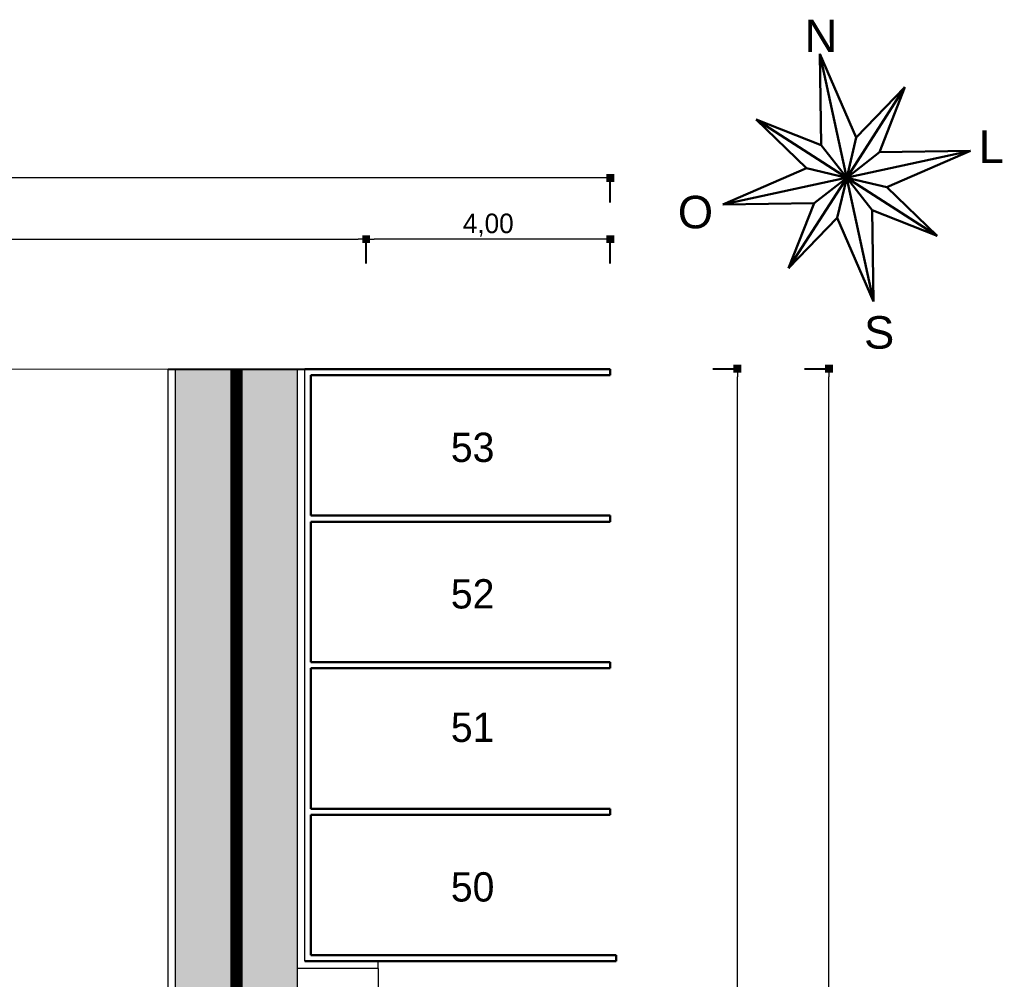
# Model space of a CAD drawing. Header units: millimetres. Extents: x 3006 to 6000, y 1661 to 3774.
# Drawn here: x 4729.34 to 4745.43, y 1922.77 to 1938.49 of the extents above; entities that cross this region are included whole.
import ezdxf
from ezdxf.enums import TextEntityAlignment as Align

# ---------------------------------------------------------------- set-up
doc = ezdxf.new("R2010")
doc.units = ezdxf.units.MM
doc.header["$LTSCALE"] = 10
doc.linetypes.add('TT4', pattern=[0.1, 0.05, -0.05])
for name, color, linetype, lineweight in [('.10', 200, 'Continuous', 9), ('.15', 150, 'Continuous', 15), ('.20', 130, 'Continuous', 20), ('.30', 50, 'Continuous', 30), ('.40', 20, 'Continuous', 40), ('COTAS', 230, 'Continuous', 15)]:
    doc.layers.add(name, color=color, linetype=linetype, lineweight=lineweight)
doc.layers.add('.20 hachura', color=185, linetype='Continuous')
doc.layers.add('Escrita', color=34, linetype='Continuous')
doc.layers.add('Verde', color=7, linetype='Continuous', true_color=0x136734)
doc.styles.get("Standard").update_dxf_attribs({"font": 'arial.ttf'})
doc.styles.add('Texto Wilian', font='himalaya.ttf')
doc.dimstyles.new('Cota 1-200 Exter WMJ', dxfattribs={"dimtxt": 0.32, "dimasz": 0.13, "dimexe": 0.05, "dimexo": 0.3, "dimgap": 0.03, "dimtad": 1, "dimzin": 1, "dimtxsty": 'Texto Wilian', "dimblk": 'BOXFILLED', "dimcen": 0, "dimclrd": 230, "dimclre": 230, "dimclrt": 104, "dimazin": 0, "dimtfac": 1, "dimtix": 1, "dimtmove": 0, "dimatfit": 3, "dimfxl": 0.4, "dimfxlon": 1, "dimlwd": 20, "dimarcsym": 2})

# ---------------------------------------------------------------- blocks, each defined once
blk = doc.blocks.new('_BoxFilled')
at = {"color": 0, "linetype": 'ByBlock', "lineweight": -2}
blk.add_line((-0.5, 0), (-1, 0), dxfattribs=at)
at = {"color": 0, "linetype": 'ByBlock'}
blk.add_solid([(-0.5, 0.5), (0.5, 0.5), (-0.5, -0.5), (0.5, -0.5)], dxfattribs=at)
blk = doc.blocks.new('*D820')
at = {"layer": 'COTAS', "color": 230, "lineweight": -2, "ltscale": 10, "transparency": 16777216}
for p, q in [((4617.012, 1934.496), (4617.012, 1934.946)), ((4735.012, 1934.496), (4735.012, 1934.946))]:
    blk.add_line(p, q, dxfattribs=at)
at = {"layer": 'COTAS', "color": 230, "linetype": 'Continuous', "lineweight": 20, "ltscale": 10, "transparency": 16777216}
blk.add_line((4617.142, 1934.896), (4734.882, 1934.896), dxfattribs=at)
at = {"layer": 'Defpoints', "color": 0, "ltscale": 10, "transparency": 16777216}
for p in [(4735.012, 1934.896), (4617.012, 1932.665), (4735.012, 1932.665)]:
    blk.add_point(p, dxfattribs=at)
at = {"layer": 'COTAS', "color": 230, "lineweight": 20, "ltscale": 10, "transparency": 16777216, "xscale": 0.13, "yscale": 0.13, "zscale": 0.13, "rotation": 180}
blk.add_blockref('_BoxFilled', (4617.012, 1934.896), dxfattribs=at)
at = {"layer": 'COTAS', "color": 230, "lineweight": 20, "ltscale": 10, "transparency": 16777216, "xscale": 0.13, "yscale": 0.13, "zscale": 0.13}
blk.add_blockref('_BoxFilled', (4735.012, 1934.896), dxfattribs=at)
at = {"layer": 'COTAS', "color": 104, "ltscale": 10, "transparency": 16777216, "insert": (4676.012, 1935.125), "char_height": 0.32, "attachment_point": 5, "style": 'Texto Wilian'}
blk.add_mtext('118,00', dxfattribs=at)
blk = doc.blocks.new('*D821')
at = {"layer": 'COTAS', "color": 230, "lineweight": -2, "ltscale": 10, "transparency": 16777216}
for p, q in [((4735.012, 1934.496), (4735.012, 1934.946)), ((4739.009, 1934.496), (4739.009, 1934.946))]:
    blk.add_line(p, q, dxfattribs=at)
at = {"layer": 'COTAS', "color": 230, "linetype": 'Continuous', "lineweight": 20, "ltscale": 10, "transparency": 16777216}
blk.add_line((4738.879, 1934.896), (4735.142, 1934.896), dxfattribs=at)
at = {"layer": 'Defpoints', "color": 0, "ltscale": 10, "transparency": 16777216}
for p in [(4735.012, 1934.896), (4739.009, 1932.773), (4735.012, 1932.665)]:
    blk.add_point(p, dxfattribs=at)
at = {"layer": 'COTAS', "color": 230, "lineweight": 20, "ltscale": 10, "transparency": 16777216, "xscale": 0.13, "yscale": 0.13, "zscale": 0.13, "rotation": 180}
blk.add_blockref('_BoxFilled', (4735.012, 1934.896), dxfattribs=at)
at = {"layer": 'COTAS', "color": 230, "lineweight": 20, "ltscale": 10, "transparency": 16777216, "xscale": 0.13, "yscale": 0.13, "zscale": 0.13}
blk.add_blockref('_BoxFilled', (4739.009, 1934.896), dxfattribs=at)
at = {"layer": 'COTAS', "color": 104, "ltscale": 10, "transparency": 16777216, "insert": (4737.011, 1935.125), "char_height": 0.32, "attachment_point": 5, "style": 'Texto Wilian'}
blk.add_mtext('4,00', dxfattribs=at)
blk = doc.blocks.new('*D822')
at = {"layer": 'COTAS', "color": 230, "lineweight": -2, "ltscale": 10, "transparency": 16777216}
for p, q in [((4617.012, 1935.499), (4617.012, 1935.949)), ((4739.009, 1935.499), (4739.009, 1935.949))]:
    blk.add_line(p, q, dxfattribs=at)
at = {"layer": 'COTAS', "color": 230, "linetype": 'Continuous', "lineweight": 20, "ltscale": 10, "transparency": 16777216}
blk.add_line((4738.879, 1935.899), (4617.142, 1935.899), dxfattribs=at)
at = {"layer": 'Defpoints', "color": 0, "ltscale": 10, "transparency": 16777216}
for p in [(4617.012, 1935.899), (4739.009, 1931.267), (4617.012, 1931.156)]:
    blk.add_point(p, dxfattribs=at)
at = {"layer": 'COTAS', "color": 230, "lineweight": 20, "ltscale": 10, "transparency": 16777216, "xscale": 0.13, "yscale": 0.13, "zscale": 0.13, "rotation": 180}
blk.add_blockref('_BoxFilled', (4617.012, 1935.899), dxfattribs=at)
at = {"layer": 'COTAS', "color": 230, "lineweight": 20, "ltscale": 10, "transparency": 16777216, "xscale": 0.13, "yscale": 0.13, "zscale": 0.13}
blk.add_blockref('_BoxFilled', (4739.009, 1935.899), dxfattribs=at)
at = {"layer": 'COTAS', "color": 104, "ltscale": 10, "transparency": 16777216, "insert": (4678.011, 1936.128), "char_height": 0.32, "attachment_point": 5, "style": 'Texto Wilian'}
blk.add_mtext('122,00', dxfattribs=at)
blk = doc.blocks.new('*D827')
at = {"layer": 'COTAS', "color": 230, "lineweight": -2, "ltscale": 10, "transparency": 16777216}
for p, q in [((4740.69, 1932.773), (4741.14, 1932.773)), ((4740.69, 1832.749), (4741.14, 1832.749))]:
    blk.add_line(p, q, dxfattribs=at)
at = {"layer": 'COTAS', "color": 230, "linetype": 'Continuous', "lineweight": 20, "ltscale": 10, "transparency": 16777216}
blk.add_line((4741.09, 1832.879), (4741.09, 1932.643), dxfattribs=at)
at = {"layer": 'Defpoints', "color": 0, "ltscale": 10, "transparency": 16777216}
for p in [(4739.901, 1932.773), (4741.09, 1932.773), (4734.404, 1832.749)]:
    blk.add_point(p, dxfattribs=at)
at = {"layer": 'COTAS', "color": 230, "lineweight": 20, "ltscale": 10, "transparency": 16777216, "xscale": 0.13, "yscale": 0.13, "zscale": 0.13}
for p, rotation in [((4741.09, 1932.773), 90), ((4741.09, 1832.749), 270)]:
    blk.add_blockref('_BoxFilled', p, dxfattribs=dict(at, rotation=rotation))
at = {"layer": 'COTAS', "color": 104, "ltscale": 10, "transparency": 16777216, "insert": (4740.861, 1882.761), "char_height": 0.32, "attachment_point": 5, "rotation": 90, "style": 'Texto Wilian'}
blk.add_mtext('100,02', dxfattribs=at)
blk = doc.blocks.new('*D828')
at = {"layer": 'COTAS', "color": 230, "lineweight": -2, "ltscale": 10, "transparency": 16777216}
for p, q in [((4742.19, 1932.773), (4742.64, 1932.773)), ((4742.19, 1827.749), (4742.64, 1827.749))]:
    blk.add_line(p, q, dxfattribs=at)
at = {"layer": 'COTAS', "color": 230, "linetype": 'Continuous', "lineweight": 20, "ltscale": 10, "transparency": 16777216}
blk.add_line((4742.59, 1827.879), (4742.59, 1932.643), dxfattribs=at)
at = {"layer": 'Defpoints', "color": 0, "ltscale": 10, "transparency": 16777216}
for p in [(4739.901, 1932.773), (4742.59, 1932.773), (4735.154, 1827.749)]:
    blk.add_point(p, dxfattribs=at)
at = {"layer": 'COTAS', "color": 230, "lineweight": 20, "ltscale": 10, "transparency": 16777216, "xscale": 0.13, "yscale": 0.13, "zscale": 0.13}
for p, rotation in [((4742.59, 1932.773), 90), ((4742.59, 1827.749), 270)]:
    blk.add_blockref('_BoxFilled', p, dxfattribs=dict(at, rotation=rotation))
at = {"layer": 'COTAS', "color": 104, "ltscale": 10, "transparency": 16777216, "insert": (4742.361, 1880.261), "char_height": 0.32, "attachment_point": 5, "rotation": 90, "style": 'Texto Wilian'}
blk.add_mtext('105,02', dxfattribs=at)

msp = doc.modelspace()

# ---------------------------------------------------------------- hatches: boundary and pattern name
at = {"layer": '.20 hachura'}
h = msp.add_hatch(dxfattribs=at)
h.set_pattern_fill('AR-HBONE', color=185, scale=0.0015)
h.paths.add_polyline_path([(4735.612, 1886.191), (4734.412, 1886.191), (4734.412, 1887.391), (4735.612, 1887.391)], flags=16)
h.paths.add_polyline_path([(4734.377, 1832.891), (4734.377, 1832.607), (4733.839, 1832.607), (4733.839, 1832.891)])
h.paths.add_polyline_path([(4735.732, 1884.969), (4739.008, 1884.969), (4739.008, 1885.097), (4737.808, 1885.7), (4737.808, 1887.885), (4739.008, 1888.485), (4739.008, 1888.591), (4733.888, 1888.591), (4733.887, 1890.517), (4732.787, 1891.117), (4732.787, 1892.417), (4733.887, 1893.017), (4733.888, 1932.768), (4731.888, 1932.766), (4731.888, 1837.869), (4681.49, 1837.869), (4676.659, 1842.7), (4655.483, 1842.679), (4650.673, 1837.869), (4617.01, 1837.869), (4617.009, 1835.869), (4648.673, 1835.869), (4648.249, 1835.445), (4649.31, 1834.385), (4650.794, 1835.869), (4714.858, 1835.869), (4714.434, 1835.445), (4715.495, 1834.385), (4716.979, 1835.869), (4732.412, 1835.869), (4732.412, 1827.649), (4732.912, 1827.649), (4733.512, 1828.849), (4735.012, 1828.849), (4735.612, 1827.649), (4736.109, 1827.649), (4736.109, 1830.549), (4739.008, 1830.549), (4739.008, 1831.146), (4737.808, 1831.746), (4737.808, 1833.246), (4739.008, 1833.846), (4739.008, 1834.346), (4736.764, 1834.346), (4733.888, 1837.222), (4733.888, 1857.411), (4733.888, 1859.071), (4733.888, 1880.549), (4732.788, 1881.149), (4732.788, 1882.449), (4733.888, 1883.049), (4733.888, 1884.969), (4734.292, 1884.969)])

# ---------------------------------------------------------------- linework, layer by layer
at = {"layer": '.10', "color": 200, "lineweight": 9}
msp.add_line((4739.009, 1932.773), (4617.012, 1932.661), dxfattribs=at)
at = {"layer": '.15', "color": 1, "linetype": 'TT4', "lineweight": 15, "ltscale": 0.3, "const_width": 0.2}
msp.add_lwpolyline([(4617.009, 1836.869), (4732.888, 1836.869), (4732.888, 1932.767)], dxfattribs=at)
at = {"layer": '.20', "ltscale": 10}
for p, q in [((4731.768, 1837.989), (4731.768, 1932.766)), ((4731.888, 1837.869), (4731.888, 1932.767)), ((4735.208, 1923.068), (4734.008, 1923.068)), ((4735.208, 1922.948), (4733.888, 1922.948)), ((4733.888, 1921.011), (4733.888, 1922.948)), ((4735.208, 1922.948), (4735.208, 1921.011))]:
    msp.add_line(p, q, dxfattribs=at)
at = {"layer": '.20', "color": 130, "lineweight": 20}
for p, q in [((4733.888, 1922.948), (4733.888, 1932.768)), ((4734.008, 1923.068), (4734.008, 1932.768)), ((4735.208, 1922.948), (4735.208, 1923.068))]:
    msp.add_line(p, q, dxfattribs=at)
at = {"layer": '.30', "color": 50, "lineweight": 30}
for p, q in [((4742.44, 1937.93), (4742.465, 1936.437)), ((4743.037, 1936.562), (4742.44, 1937.93)), ((4743.321, 1933.876), (4742.44, 1937.93)), ((4743.834, 1937.386), (4742.881, 1935.903)), ((4743.834, 1937.386), (4743.037, 1936.562)), ((4743.415, 1936.319), (4743.834, 1937.386)), ((4742.465, 1936.437), (4741.397, 1936.856)), ((4741.397, 1936.856), (4742.222, 1936.06)), ((4741.397, 1936.856), (4742.881, 1935.903)), ((4742.881, 1935.903), (4742.465, 1936.437)), ((4743.037, 1936.562), (4742.881, 1935.903)), ((4740.854, 1935.462), (4744.908, 1936.344)), ((4742.881, 1935.903), (4743.415, 1936.319)), ((4744.908, 1936.344), (4743.415, 1936.319)), ((4743.539, 1935.747), (4744.908, 1936.344)), ((4742.222, 1936.06), (4740.854, 1935.462)), ((4742.222, 1936.06), (4742.881, 1935.903)), ((4741.927, 1934.42), (4742.881, 1935.903)), ((4742.881, 1935.903), (4742.347, 1935.487)), ((4742.724, 1935.245), (4742.881, 1935.903)), ((4743.539, 1935.747), (4742.881, 1935.903)), ((4742.881, 1935.903), (4743.296, 1935.369)), ((4742.881, 1935.903), (4744.364, 1934.95)), ((4744.364, 1934.95), (4743.539, 1935.747)), ((4742.347, 1935.487), (4740.854, 1935.462)), ((4741.927, 1934.42), (4742.347, 1935.487)), ((4743.296, 1935.369), (4744.364, 1934.95)), ((4743.321, 1933.876), (4743.296, 1935.369)), ((4741.927, 1934.42), (4742.724, 1935.245)), ((4742.724, 1935.245), (4743.321, 1933.876)), ((4734.008, 1932.768), (4739.008, 1932.768)), ((4739.008, 1932.768), (4739.008, 1932.668)), ((4739.008, 1932.668), (4734.108, 1932.668)), ((4734.108, 1932.668), (4734.108, 1930.368)), ((4734.108, 1930.368), (4739.008, 1930.368)), ((4739.008, 1930.368), (4739.008, 1930.268)), ((4739.008, 1930.268), (4734.108, 1930.268)), ((4734.108, 1930.268), (4734.108, 1927.968)), ((4734.108, 1927.968), (4739.008, 1927.968)), ((4739.008, 1927.968), (4739.008, 1927.868)), ((4739.008, 1927.868), (4734.108, 1927.868)), ((4734.108, 1927.868), (4734.108, 1925.568)), ((4734.108, 1925.568), (4739.008, 1925.568)), ((4739.008, 1925.568), (4739.008, 1925.468)), ((4739.008, 1925.468), (4734.108, 1925.468)), ((4734.108, 1925.468), (4734.108, 1923.168)), ((4739.108, 1923.068), (4734.008, 1923.068)), ((4734.108, 1923.168), (4739.108, 1923.168)), ((4734.108, 1923.168), (4739.008, 1923.168)), ((4739.108, 1923.168), (4739.108, 1923.068))]:
    msp.add_line(p, q, dxfattribs=at)
at = {"layer": 'Verde', "ltscale": 10}
msp.add_line((4731.768, 1932.766), (4734.008, 1932.768), dxfattribs=at)

# ---------------------------------------------------------------- texts
at = {"layer": '.40'}
for s, p in [('L', (4745.247, 1936.411)), ('O', (4740.404, 1935.34)), ('S', (4743.412, 1933.369))]:
    msp.add_text(s, height=0.532, dxfattribs=at).set_placement(p, align=Align.MIDDLE_CENTER)
at = {"layer": '.40', "insert": (4742.19, 1938.492), "char_height": 0.532, "attachment_point": 1}
msp.add_mtext_dynamic_manual_height_columns('N', width=0.86086, gutter_width=2.659, heights=[0], dxfattribs=at)
at = {"layer": 'Escrita', "char_height": 0.48, "width": 6.62317, "attachment_point": 1, "style": 'Texto Wilian'}
for s, insert in [('53', (4736.398, 1931.727)), ('52', (4736.398, 1929.327)), ('51', (4736.398, 1927.141)), ('50', (4736.398, 1924.527))]:
    msp.add_mtext(s, dxfattribs=dict(at, insert=insert))

# ---------------------------------------------------------------- dimensions: what is measured, and where the dimension line sits
at = {"layer": 'COTAS', "ltscale": 10}
for base, p1, p2, picture, middle in [((4617.012, 1935.899), (4739.009, 1931.267), (4617.012, 1931.156), '*D822', (4678.011, 1936.128)), ((4735.012, 1934.896), (4617.012, 1932.665), (4735.012, 1932.665), '*D820', (4676.012, 1935.125)), ((4735.012, 1934.896), (4739.009, 1932.773), (4735.012, 1932.665), '*D821', (4737.011, 1935.125))]:
    dim = msp.add_linear_dim(base=base, p1=p1, p2=p2, dimstyle='Cota 1-200 Exter WMJ', dxfattribs=at)
    dim.commit()
    dim.dimension.update_dxf_attribs({"geometry": picture, "text_midpoint": middle})
for base, p1, picture, middle in [((4741.09, 1932.773), (4734.404, 1832.749), '*D827', (4740.861, 1882.761)), ((4742.59, 1932.773), (4735.154, 1827.749), '*D828', (4742.361, 1880.261))]:
    dim = msp.add_linear_dim(base=base, p1=p1, p2=(4739.901, 1932.773), angle=90, dimstyle='Cota 1-200 Exter WMJ', dxfattribs=at)
    dim.commit()
    dim.dimension.update_dxf_attribs({"geometry": picture, "text_midpoint": middle})

doc.saveas('drawing.dxf')
